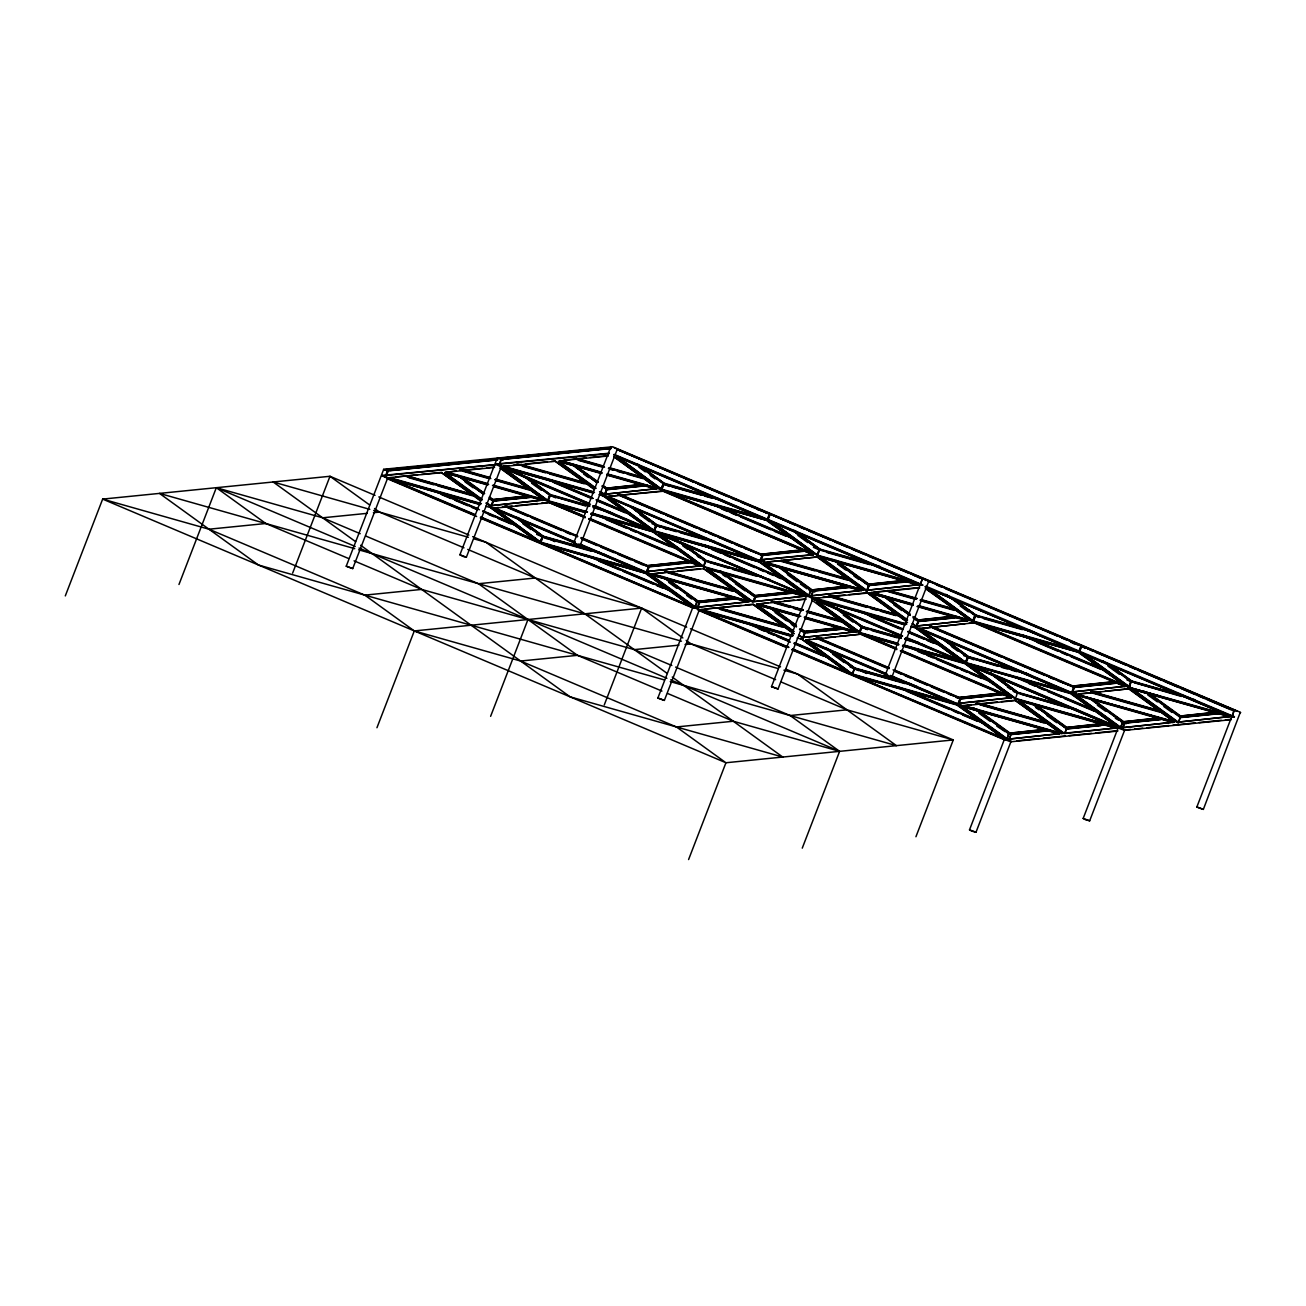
<?xml version="1.0" encoding="UTF-8"?>
<svg xmlns="http://www.w3.org/2000/svg" width="1306" height="1306" viewBox="0 0 1306 1306"><rect width="100%" height="100%" fill="white"/><g stroke="black" fill="none" stroke-linecap="round" stroke-linejoin="round"><path stroke-width="1.5" d="M852.573 587.194L812.756 591.194L810.553 596.891L809.067 595.258L810.912 590.508L777.184 566.118M501.21 466.242L501.259 465.36L501.406 466.503M1059.541 733.662L1007.187 739.278L961.706 706.383L1057.582 733.107M922.771 630.912L966.783 663.219L921.138 629.737M479.873 504.165L391.049 479.433L480.281 504.671M1230.056 716.537L1177.686 722.169L1084.323 654.126M633.1 507.201L657.473 525.322L632.969 507.593M953.902 696.016L948.156 694.025M1005.081 731.654L996.772 726.12M497.472 510.515L541.468 542.823L495.839 509.324L574.428 542.561M673.782 571.391L651.547 573.971L703.771 568.73L749.236 601.642L726.642 584.81M619.681 459.451L661.407 489.636L760.81 517.715L616.856 456.398L662.485 489.881L616.856 456.398M456.414 470.878L446.228 472.266L494.435 467.417M556.699 497.374L585.463 505.944M700.767 558.315L697.355 556.34M611.388 498.696L753.448 559.229L609.51 497.913M763.732 563.147L861.568 590.426L809.214 596.042L763.732 563.147L861.421 590.802M619.207 450.325L693.927 482.371M698.432 564.404L652.527 531.656L590.834 514.205M708.995 569.024L804.741 596.14L752.37 601.756L707.052 568.469M755.945 552.781L744.6 548.422M860.589 632.741L814.83 599.634L860.589 632.741L897.222 643.107M945.919 594.41L977.59 616.416L953.723 598.703M977.051 709.713L1009.522 733.205L1043.821 729.401M516.327 517.862L542.594 536.864L540.39 542.561L639.793 570.64L580.044 544.945M745.955 601.282L650.062 574.558L695.543 607.453L747.897 601.837M774.311 523.494L818.307 555.801L772.679 522.302L916.616 583.635L772.532 522.694M611.159 499.088L655.139 531.395L609.363 498.288M758.851 561.76L660.542 533.925L758.851 561.76L804.61 594.867L660.689 533.55M965.02 623.697L919.293 628.659L974.88 622.717L1125.201 686.287L1069.892 692.213L1125.201 686.287M974.668 659.301L997.653 666.223M585.202 512.181L554.217 503.822L585.055 512.556M648.935 528.587L603.029 495.856L599.176 494.762M801.182 535.15L820.641 549.728L794.489 530.807M809.116 642.323L853.112 674.631L807.483 641.148L887.949 675.186M912.29 623.795L915.539 626.145L967.909 620.53L919.065 606.702M1033.879 703.999L1066.365 727.507L1100.648 723.704M486.975 503.398L490.223 505.749L540.586 500.329M489.326 497.325L492.574 499.659L524.865 496.068M593.544 492.754L504.72 468.021L593.397 493.129M498.337 507.446L494.256 508.214L549.418 502.679L585.121 517.78M504.834 468.985L548.814 501.292L503.185 467.809L589.267 504.214M547.018 544.961L645.18 573.171L690.939 606.294L548.879 545.761M608.074 496.427L663.089 491.268L813.409 554.854L663.236 490.893L608.074 496.427L758.394 560.013L813.556 554.479M643.727 468.054L664.819 483.808L637.034 463.712M701.191 609.412L753.252 604.547L793.868 633.916M766.198 520.245L667.872 492.411L766.198 520.245L812.103 552.977M758.394 560.013L813.409 554.854M775.029 516.229L795.468 525.322M752.37 601.756L804.741 596.14M918.412 584.713L866.041 590.345L820.576 557.433L916.453 584.174M809.214 596.042L859.626 590.622M906.544 580.435L867.184 584.402L902.675 580.468M866.466 673.455L860.997 670.713M901.401 650.682L1009.93 696.588L997 686.76M1174.698 721.663L1076.846 694.384L1129.217 688.768L1174.551 722.038L1072.291 693.143L1076.324 692.735M509.242 465.573L503.071 466.552L555.295 461.312L594.263 489.505M490.223 505.749L542.594 500.116M602.327 472.903L560.045 460.463M554.821 541.647L549.353 538.888M658.861 534.105L803.108 594.671L658.861 534.105L704.636 567.212L659.008 533.73M762.884 576.958L706.97 561.139L685.879 545.386M657.865 698.024L692.719 607.616L695.984 608.384L699.232 610.098L664.362 700.408L657.865 698.024L664.362 700.408M720.618 571L754.721 595.683L789.004 591.879M846.908 671.823L801.149 638.716L845.276 670.647M800.97 629.133L804.218 631.484L838.501 627.68M898.773 644.56L865.845 635.647L898.626 644.935M1009.93 696.588L964.318 663.105L902.626 645.637M1026.957 673.521L969.117 657.147L946.393 640.218M1011.154 741.106L976.006 832.216L971.811 831.122L969.509 829.849L1004.363 739.425L1010.811 741.792L1117.74 731.066M1007.187 739.278L1057.534 733.858M1077.842 652.069L979.516 624.235L1077.842 652.069L1123.748 684.801M1067.59 684.605L1058.089 681.03M1116.401 726.332L1070.496 693.584L972.333 665.374L1070.642 693.208L1113.136 723.965M1164.217 719.018L1124.401 723.018L1122.197 728.715L1120.352 728.03L1122.54 722.332L1088.829 697.943M1092.338 699.477L1123.193 721.794L1155.484 718.186M65.3 595.911L102.652 499.104L329.994 476.282L375.051 495.349M178.971 584.5L216.323 487.693L322.647 517.796L360.195 533.681M292.642 573.089L329.994 476.282L369.582 504.932M495.088 464.724L382.038 475.825L387.588 478.274L352.718 568.583L346.237 566.2L383.719 469.262L612.645 446.75L1240.325 712.26L1203.348 809.394L1196.851 807.01L1231.754 716.553L1234.333 717.157L925.628 587.243M385.172 476.951L387.441 470.78L497.227 459.761M389.547 477.588L441.624 472.723L480.592 500.916M441.624 472.723L480.739 500.557M482.11 499.872L444.758 472.837L487.889 484.624M376.944 727.736L414.296 630.929L641.638 608.106L682.875 637.948M609.265 453.606L495.709 464.414L501.259 466.862L466.389 557.172L463.418 556.552L459.908 554.789L497.26 457.982M610.898 448.35L501.112 459.369L498.925 465.067L495.856 464.038L609.347 453.198M499.284 465.23L500.753 461.426M535.28 539.998L489.505 506.891L533.632 538.823M533.354 496.917L492.982 500.965L490.73 506.761L485.865 503.104M491.056 506.826L493.244 501.129L531.738 497.276M493.341 501.226L491.154 506.924L494.435 509.307M500.214 467.809L543.933 499.92L500.084 468.185M548.145 499.055L549.614 495.252M522.661 475.613L549.94 495.349L547.785 501.129L585.235 516.98M548.096 501.21L550.299 495.513M528.424 478.29L551.148 495.219L526.645 477.49M549.418 502.679L585.268 517.405M539.966 542.398L542.17 536.701L519.184 520.066M542.953 537.027L540.749 542.725L638.716 570.461M599.715 552.569L543.818 536.733L524.343 522.171M490.615 716.325L527.967 619.517M616.334 448.676L617.199 449.444L580.06 545.761L577.089 545.141L573.563 543.378L610.93 446.57M602.997 485.897L606.245 488.248L638.52 484.657M604.254 495.235L606.441 489.554M647.025 485.505L606.653 489.554L604.449 495.252L600.336 494.141M605.462 493.521L606.915 489.717L642.895 486.11M600.646 491.987L603.894 494.337L656.265 488.705L607.421 474.878M661.456 489.717L663.611 483.938L638.83 466.013M661.767 489.799L663.97 484.102M593.006 505.797L647.123 529.142L592.859 506.173M653.539 530.987L655.841 525.29L634.504 509.846M653.898 531.167L656.085 525.469M764.679 560.911L760.174 561.172L654.061 531.15L656.265 525.453L629.835 506.336M656.624 525.616L654.306 531.33L807.369 595.83M699.885 565.89L644.576 571.799L699.885 565.89L589.022 518.988M645.18 573.171L548.944 545.516M646.927 570.608L648.38 566.82M647.613 570.869L649.164 567.033M604.286 704.913L641.638 608.106L535.313 578.003L467.728 549.418M703.232 566.886L705.338 561.09L682.352 544.471M703.705 567.065L705.762 561.254L676.214 539.884M703.771 568.73L723.393 582.46M709.387 562.396L728.781 568.306M736.91 598.817L699.085 602.605L696.898 608.302L695.037 607.616L697.241 601.919L661.913 576.37M699.461 602.768L697.91 608.759M767.21 519.576L769.397 513.878L616.807 449.444M770.85 522.122L767.553 519.755L769.756 514.058L765.479 512.785M802.113 549.777L760.582 554.315L803.925 549.957M759.863 561.09L762.051 555.409L618.228 494.566M806.945 551.001L762.378 555.474L760.223 561.27L604.727 495.415M762.835 555.621L760.549 561.351L863.054 589.855L817.589 556.944L767.373 561.988M753.366 600.809L754.917 596.973L722.104 573.236M753.66 600.776L755.129 596.989L794.946 592.989M753.252 604.547L793.999 633.541M768.059 602.686L757.872 604.074L806.08 599.242M688.589 859.56L725.94 762.753L953.282 739.931L915.93 836.738M816.903 555.474L819.009 549.679L796.023 533.06M920.861 584.941L817.23 555.54L819.417 549.842L793.166 530.84M817.376 555.654L819.58 549.957L880.097 567.098M771.536 686.613L806.455 596.14L809.018 596.744L812.903 598.687L778.033 688.98L771.536 686.613L778.033 688.98M809.328 593.561L810.553 590.394L808.936 590.051M780.694 567.653L811.548 589.969L843.839 586.361M905.189 624.562L816.364 599.846L905.042 624.954M802.374 638.585L804.627 632.79L844.998 628.741M804.888 632.953L802.7 638.65L804.986 633.051M886.97 674.304L805.9 640.038L809.981 639.254M866.041 590.345L916.404 584.925M866.302 591.292L868.588 585.561L837.424 563M906.984 581.921L868.8 585.578L866.613 591.259L822.307 559.213M866.874 591.455L869.176 585.725M798.619 635.206L801.868 637.557L854.238 631.941M858.956 632.806L861.242 627.076M859.413 632.953L861.568 627.174L835.236 608.106M861.944 627.337L859.74 633.035L896.961 643.564M805.9 640.038L861.209 634.112L894.79 648.347M955.878 703.771L852.034 674.386L854.238 668.688L826.323 648.494M854.597 668.852L852.394 674.549L956.237 703.95M802.259 848.149L839.611 751.342L790.114 715.541L675.594 667.088M1078.838 651.4L1081.042 645.703L928.729 581.284L891.704 677.569L887.509 676.475L885.207 675.202L920.126 584.729L922.689 585.333L613.983 454.749L614.44 455.5M928.354 588.598L1072.438 649.539L928.354 588.598L974.113 621.705L928.501 588.222M914.82 627.304L960.432 660.787L914.82 627.304L910.968 626.211M913.008 616.546L917.889 620.072L950.164 616.465M915.881 627.06L918.085 621.378L913.155 617.803M958.669 617.33L918.298 621.378L916.045 627.174L919.326 629.557M917.106 625.345L918.559 621.542L954.523 617.934M974.815 615.697L973.362 619.501L974.913 615.665M973.084 621.542L975.239 615.763L945.968 594.573M973.411 621.623L975.598 615.926M966.016 660.901L967.485 657.114L942.85 639.303M970.456 666.55L965.526 662.991L967.73 657.293M1069.549 692.36L965.705 662.958L967.909 657.277L941.642 638.275M1121.217 721.957C1123.258 722.038 1121.005 729.156 1118.377 727.573L965.95 663.154L968.268 657.44M970.505 665.929L1114.589 726.871L970.505 665.929L1016.264 699.037L970.652 665.538M956.221 703.624L1011.53 697.698L956.221 703.624L890.447 675.806M1000.086 693.013L958.555 697.551L1001.898 693.192M958.555 702.432L960.024 698.628M894.643 670.974L960.351 698.71L958.882 702.514L960.383 698.808L1004.918 694.237M959.241 702.693L960.808 698.857L1003.204 694.596M971.37 704.62L963.191 705.795L1015.399 700.555L1062.007 733.776L958.62 704.554M989.491 672.884L1017.39 693.078L1015.35 698.89L1116.875 727.622M1015.399 700.555L1060.88 733.466M1021.031 694.221L1069.728 708.423M1048.555 730.642L1010.73 734.429L1008.526 740.127L963.322 708.064M1073.238 643.499L1081.401 645.882L1079.197 651.563L973.052 621.444L969.836 619.126M1079.621 651.727L1081.825 646.046L1236.684 711.068M1071.508 692.915L1073.695 687.217L929.872 626.39M1071.867 693.094L1074.022 687.299L1118.589 682.826M1120.352 728.03L1072.193 693.176L1074.479 687.446L1116.875 683.185M1066.463 728.83L1064.994 732.633L1066.773 728.797L1106.59 724.814M1129.282 685.405L1130.637 681.503L1126.915 679.92M1103.162 661.473L1131.061 681.667L1128.874 687.364L1131.159 688.001L1085.923 655.302M1131.225 681.781L1129.021 687.478L1232.505 716.765M1116.385 727.948L1064.161 733.205L1018.696 700.294L1064.015 733.58L1116.385 727.948L1020.639 700.849M1124.825 729.695L1089.677 820.805L1085.482 819.711L1083.18 818.421L1118.083 727.964L1124.482 730.38L1231.232 719.671M1120.858 727.866L1173.212 722.251L1075.524 694.596L1120.858 727.866L1171.204 722.447M1160.691 719.573L1124.76 723.181L1122.572 728.862L1124.629 730.005L1130.669 729.401M1218.269 713.598L1180.444 717.386L1178.812 716.21L1214.319 712.276M1178.665 721.222L1180.232 717.386L1144.35 691.282M1180.444 717.386L1178.241 723.083L1150.357 702.906M1086.184 654.926L1228.26 715.459L1084.176 654.502M603.894 494.337L656.265 488.705M613.885 456.398L657.587 488.509L613.755 456.774M765.365 562.184L817.589 556.944M871.69 592.287L912.567 604.286M915.539 626.145L967.909 620.53M1086.674 648.054L1092.143 650.812M595.781 488.46L558.429 461.426L601.56 473.213M603.029 495.856L599.323 494.386M652.527 531.656L590.981 513.813M688.442 561.205L646.927 565.727L690.27 561.368M666.615 529.436L663.024 527.477M695.543 607.453L745.889 602.033M665.407 577.889L697.877 601.38L732.176 597.577M804.218 617.248L855.561 631.745L816.74 603.16M1002.73 737.727L956.825 704.995L858.515 677.161L1002.73 737.727L956.972 704.62L860.589 677.341M1111.781 681.797L1072.226 686.14L1115.569 681.781M1229.909 716.912L1132.22 689.258L1129.935 687.625L1228.407 715.068M1177.686 722.169L1228.048 716.749M793.754 631.68L756.403 604.662L799.517 616.448M907.425 620.268L870.074 593.25L913.204 605.037M911.359 684.393L855.446 668.558L834.354 652.82M1076.454 709.338L1018.615 692.964L997.506 677.21M1132.22 689.258L1228.097 715.982M791.518 635.989L702.693 611.257L791.371 636.365M969.378 619.958L925.383 588.598M902.854 645.131L958.914 660.575L904.927 645.295M1074.936 643.091L1071.034 641.883M901.352 637.965L862.793 627.043L836.787 607.78M891.688 676.769L951.421 702.465L807.353 641.524M1134.702 682.809L1181.457 696.457M818.878 597.593L814.699 598.377L919.75 587.831M923.015 630.52L1065.092 691.054L921.008 630.112M973.558 708.195L1008.885 733.743L1006.6 739.376L1007.726 739.816M1188.182 697.371L1132.286 681.536L1111.177 665.799M801.868 637.557L852.23 632.137M555.295 461.312L586.296 483.253M1118.752 720.259L1115.34 718.251M480.526 517.258L693.078 607.159L694.466 607.437L695.559 605.233L696.816 601.756L695.559 601.478M346.237 566.2L352.718 568.583M459.908 554.789L466.389 557.172M573.563 543.378L580.06 545.761M885.207 675.202L891.704 677.569M969.509 829.849L976.006 832.216M1083.18 818.421L1089.677 820.805M1240.7 712.586L1239.753 712.603M1196.851 807.01L1203.348 809.394M920.208 584.402L922.493 578.64L925.04 579.26M1118.279 727.573L1015.203 698.775L970.88 666.713M922.46 578.819L617.199 449.444M699.298 609.788L792.611 635.826M812.969 598.377L906.544 624.366M699.232 610.098L698.171 610.033M812.903 598.687L811.842 598.621M386.837 470.584L496.443 459.581M500.508 459.173L610.114 448.17M389.808 470.748L443.55 465.344M443.86 465.311L497.602 459.924M557.221 453.933L501.488 459.532L502.973 460.251M557.531 453.9L611.273 448.513M395.571 476.984L417.659 474.764M421.675 474.356L441.771 472.348M460.43 470.47L482.534 468.25M486.55 467.842L494.582 467.042M513.258 465.165L521.29 464.365M525.306 463.957L547.41 461.736M551.426 461.345L555.442 460.936M564.061 460.071L586.165 457.851M590.181 457.443L608.253 455.631M559.899 460.838L608.106 456.006M492.574 499.659L530.726 495.839M606.245 488.248L642.389 484.624M208.976 529.208L364.798 595.128L414.296 630.929L520.621 661.032L676.443 726.952L725.94 762.753L102.652 499.104L208.976 529.208L265.82 523.51L348.424 558.446M322.647 517.796L367.312 513.323M373.402 512.703L379.491 512.099L463.973 547.834M529.697 497.015L493.162 500.688L489.864 498.288M647.433 485.195L606.833 489.277L603.535 486.877M502.271 507.055L512.132 506.059M516.066 505.667L537.745 503.479M541.68 503.088L549.565 502.304M364.798 595.128L421.642 589.414L634.292 649.621L671.839 665.505M365.827 536.064L478.469 583.717L535.313 578.003M691.609 562.315L648.984 566.592L581.154 537.909M807.304 550.691L762.655 555.181L618.097 494.027M693.274 562.413L648.707 566.886L581.137 538.366M677.798 570.983L699.902 568.763M697.877 601.38L736.045 597.56M754.721 595.683L790.865 592.059M811.548 589.969L847.708 586.345M698.465 602.409L735.017 598.736M793.868 592.826L755.309 596.695L720.667 571.636M814.177 590.785L850.712 587.112M903.491 581.823L868.98 585.284L835.987 561.417M705.207 609.004L715.247 607.992M719.263 607.6L741.351 605.38M745.367 604.972L753.399 604.172M772.075 602.295L780.106 601.478M784.122 601.087L794.179 600.074M798.195 599.666L804.218 599.062M822.894 597.185L844.982 594.965M848.998 594.573L867.07 592.744L907.523 622.505M873.698 592.091L917.889 587.651M804.218 631.484L842.37 627.664M917.889 620.072L956.041 616.252M520.621 661.032L577.464 655.334L661.946 691.07M634.292 649.621L678.957 645.148M685.046 644.527L691.135 643.923L775.617 679.659M841.342 628.839L804.806 632.512L801.492 630.112M920.501 620.889L959.061 617.02M806.912 632.757L843.382 629.084M968.97 623.305L974.88 622.717M813.916 638.863L821.8 638.079M825.735 637.687L835.595 636.691M839.529 636.3L861.209 634.112M676.443 726.952L733.286 721.239L839.611 751.342L670.647 679.871M790.114 715.541L846.957 709.827L953.282 739.931L786.196 669.26M1003.253 694.139L960.628 698.416L893.043 669.831M1118.948 682.516L1074.283 687.005L929.741 625.852M975.386 704.212L997.474 701.991M1001.49 701.583L1015.546 700.179M1079.017 693.812L1101.105 691.592M1105.121 691.184L1127.209 688.964M1009.522 733.205L1047.134 729.434M1066.365 727.507L1102.509 723.867M1123.193 721.794L1161.361 717.974M1178.812 716.21L1216.425 712.439M1010.109 734.217L1044.62 730.756M1107.537 724.438L1066.953 728.519L1033.96 704.652M1123.78 722.806L1162.356 718.937M1219.184 713.239L1180.624 717.108L1147.631 693.241M1049.028 730.772L1011.089 734.592L1008.901 740.273L1010.958 741.416M1066.986 728.977L1100.925 725.565M1180.657 717.565L1218.58 713.762M1016.999 740.812L1039.152 738.592M1043.184 738.184L1065.337 735.964M1069.369 735.556L1091.522 733.335M1095.554 732.927L1117.707 730.707M1134.702 728.993L1142.766 728.193M1146.782 727.785L1168.935 725.548M1172.968 725.157L1195.121 722.92M1199.153 722.528L1221.306 720.292M1225.338 719.9L1231.378 719.296M662.877 484.102L724.699 501.292M812.593 598.36L902.43 636.251M698.237 609.641L788.465 647.498M1007.546 733.368C1009.636 733.858 1007.138 741.188 1004.085 738.723M1129.935 687.625L1159.026 695.837M738.119 591.34L667.235 571.277M859.691 625.737L862.94 626.668M1046.351 722.202L979.255 703.199M576.077 458.259L603.421 466.013M609.282 467.662L644.446 477.621M664.966 483.432L709.305 495.986M713.158 497.08L718.953 498.712M757.496 509.634L763.275 511.266M575.93 458.635L603.731 466.601M609.135 468.038L644.331 478.094M721.663 499.986L663.66 483.563L638.912 465.654M764.19 512.017L769.985 513.666M575.048 458.928L604.531 467.205M608.351 468.364L643.695 478.306M578.362 460.332L601.805 466.977M609.624 469.18L613.526 470.291M617.428 471.401L623.288 473.05M627.207 474.16L642.83 478.584M672.149 486.893L701.077 495.072M704.93 496.166L712.635 498.353M562.004 461.018L601.087 472.086M608.89 474.307L657.734 488.134M662.632 489.505L760.941 517.339M606.8 474.127L661.081 489.538M761.316 517.911L767.553 519.755M558.429 461.426L601.413 473.588M607.274 475.253L656.118 489.081M521.192 464.528L587.618 483.334M820.788 549.336L867.053 562.445M517.894 464.087L587.504 483.791M880.407 566.641L819.482 549.467L793.085 530.383M918.085 577.383L923.881 579.031M516.637 464.12L589.039 484.689M522.482 466.307L545.614 472.854M549.467 473.947L584.174 483.775M826.829 552.471L869.812 564.649M503.218 466.177L593.087 491.611M818.438 555.425L916.763 583.243M594.491 492.476L500.1 465.589M820.576 557.433L918.265 585.104M462.406 469.67L489.75 477.425M495.611 479.073L528.816 488.477M551.295 494.843L589.855 505.765M593.708 506.859L603.356 509.585M657.62 524.947L707.738 539.133M783.339 560.535L847.806 578.787M889.664 590.639L917.024 598.393M920.926 599.487L952.188 608.351M976.61 615.257L1030.581 630.537M460.3 469.507L490.06 478.012M495.464 479.465L530.66 489.505M589.708 506.14L549.989 494.974L523.592 475.874M593.561 507.234L609.918 511.936M715.313 541.696L656.314 525.077L629.933 505.977M781.233 560.372L849.651 579.815M887.574 590.459L916.877 598.768M920.779 599.862L955.976 609.918M1034.303 632.006L975.304 615.387L948.907 596.287M1070.92 642.372L1081.629 645.49M459.418 469.785L490.86 478.616M494.68 479.775L533.942 490.827M549.94 495.349L589.12 506.434M593.038 507.544L612.628 513.095M656.265 525.453L715.394 542.251M780.368 560.649L852.932 581.121M886.692 590.753L916.175 599.03M919.979 600.172L957.298 610.669M975.239 615.763L1036.344 633.116M462.732 471.188L488.134 478.388M495.937 480.592L529.159 489.995M662.877 527.853L676.377 531.673M680.23 532.766L705.289 539.868M779.747 560.943L814.928 570.902M818.829 572.012L848.149 580.305M888.047 591.602L913.449 598.785M923.211 601.56L954.474 610.408M983.793 618.717L1022.353 629.623M548.961 500.916L587.504 511.838M591.373 512.932L647.27 528.75M655.285 531.02L753.595 558.854M767.324 562.739L863.054 589.855M974.26 621.33L1072.585 649.164M446.374 471.874L487.416 483.498M493.276 485.163L544.08 499.545M873.649 592.842L912.714 603.911M918.575 605.576L967.436 619.403M445.477 472.152L488.656 484.314M492.476 485.457L547.41 500.949M587.357 512.213L547.736 501.047L504.41 469.703M592.793 513.797L651.939 530.611M917.889 605.837L972.725 621.362M493.75 486.289L540.635 499.561M444.758 472.837L487.742 485.016M493.603 486.665L542.447 500.492M870.074 593.25L913.057 605.413M916.959 606.523L967.762 620.905M407.521 475.939L473.947 494.745M707.117 560.747L755.146 574.395M832.836 596.352L899.263 615.159M1132.433 681.161L1184.477 695.902M407.374 476.315L473.8 495.121M830.73 596.173L901.075 616.089L829.539 595.911M406.166 476.053L473.833 495.203M763.814 577.301L705.811 560.894L681.063 542.986M1187.187 697.175L1131.127 681.291L1103.08 660.999M404.925 476.086L475.384 496.1M705.762 561.254L770.328 579.603M828.445 595.993L900.667 616.514M1131.061 681.667L1194.827 699.722M408.811 477.718L433.87 484.82M437.722 485.914L472.429 495.741M732.699 569.416L756.141 576.06M832.2 597.577L866.89 607.404M870.743 608.498L876.538 610.131M880.391 611.224L895.818 615.599M391.506 478.143L481.375 503.594M704.783 566.837L803.108 594.671M814.862 598.001L906.691 624.007M480.82 503.887L387.115 477.359L385.613 476.641L388.355 471.188M703.559 566.951L803.288 595.258M706.905 568.861L804.594 596.515M910.821 626.586L914.673 627.68M543.965 536.358L590.23 549.467M774.05 601.495L803.353 609.804M807.255 610.898L840.476 620.301M860.001 625.835L900.895 637.41M904.78 638.52L908.682 639.614M912.584 640.724L918.412 642.372M969.264 656.771L1021.325 671.513M1091.065 691.249L1159.45 710.611M665.619 571.228L737.906 591.683L666.37 571.522M771.944 601.315L803.206 610.18M807.108 611.273L842.272 621.232M905.205 639.042L916.779 642.323M1090.918 691.625L1161.263 711.541M598.719 552.356L542.659 536.488L516.262 517.388M641.246 564.404L647.041 566.053M772.711 601.625L801.704 609.837M807.5 611.469L842.305 621.33M835.236 607.698L861.633 626.798L900.307 637.752M906.103 639.385L917.694 642.666M1027.887 673.863L967.958 656.902L941.561 637.801M1091.685 691.935L1165.148 712.733M542.594 536.864L605.641 554.772M664.738 571.506L739.163 592.581M771.062 601.609L800.545 609.886M806.324 611.6L845.586 622.635M861.568 627.174L901.124 638.438M905.042 639.548L924.632 645.082M967.909 657.277L1030.597 675.022M1092.012 692.474L1164.56 712.945M549.206 539.264L591.618 551.279M668.035 572.91L720.798 587.847M724.699 588.957L732.519 591.161M774.376 603.013L789.999 607.437M793.901 608.547L801.721 610.751M807.581 612.416L840.803 621.819M872.049 630.667L897.108 637.769M1001.506 667.317L1007.285 668.95M1011.154 670.043L1016.933 671.692M1093.351 693.323L1159.777 712.129M541.615 542.431L639.924 570.265M651.678 573.612L749.383 601.266M758.019 603.699L799.06 615.322M804.92 616.971L855.708 631.369M966.93 662.844L1065.239 690.678M642.274 571.391L646.192 572.501M695.037 607.616L646.878 572.763L749.236 601.642M757.219 603.943L800.856 616.252M859.381 632.871L898.561 643.956M961.249 661.701L965.167 662.811L905.727 637.671M642.634 571.571L646.552 572.681L656.428 579.815M646.878 572.763L746.754 601.038M757.121 603.976L798.244 615.616M806.08 617.836L856.997 632.251M904.797 645.784L951.813 659.106M955.731 660.216L961.608 661.881M966.065 663.138L1069.908 692.539M1072.193 693.176L1174.029 722.006M805.394 618.113L852.279 631.386M650.062 574.558L747.767 602.213M756.403 604.662L799.386 616.824M805.247 618.489L854.091 632.316M902.479 646.029L964.171 663.481M1075.36 694.972L1173.066 722.626M719.165 607.763L785.592 626.57M1018.762 692.588L1066.953 706.22M719.018 608.139L785.445 626.945M369.827 509.356L273.166 481.996L355.64 541.68M373.696 510.45L468.413 537.272M474.209 538.921L485.816 542.202L667.284 673.488M717.81 607.878L785.461 627.027M1075.458 709.125L1017.456 692.702L991.058 673.618M716.553 607.91L787.094 627.941M1017.39 693.078L1078.07 710.333M720.455 609.543L782.147 627.011M703.134 609.967L793.02 635.402M1016.411 698.645L1114.736 726.479M699.02 609.265L792.873 635.777M797.15 637.997L801.002 639.091M1018.549 700.669L1116.238 728.34M855.593 668.182L911.506 684.018M977.263 703.052L1047.592 722.953L978.014 703.346M826.241 648.021L854.287 668.313L914.216 685.275M854.238 668.688L917.285 686.597M956.106 697.518L960.383 698.808M976.153 703.265L1051.379 724.569M868.702 672.9L878.35 675.626M882.203 676.72L887.982 678.353M891.835 679.447L897.63 681.079M983.353 705.354L989.099 706.97M992.919 708.064L998.666 709.68M860.85 671.088L905.189 683.642M979.68 704.734L1044.163 722.985M853.259 674.255L951.568 702.089M963.338 705.42L1061.027 733.074M958.522 704.587L1060.358 733.417M961.706 706.383L1059.395 734.037M354.742 548.683L159.495 493.407L258.474 565.025L664.46 679.953M358.611 549.777L681.471 641.181M687.266 642.83L778.131 668.541M783.927 670.19L797.46 674.027L896.438 745.644L670.256 681.601M485.734 506.238L489.358 507.267M812.201 597.658L813.638 598.115M1122.54 722.332L1124.401 723.018M810.912 590.508L812.756 591.194M1008.885 733.743L1010.73 734.429M697.241 601.919L699.085 602.605M501.112 459.369L498.043 458.341L611.551 447.501M387.441 470.78L384.372 469.752L497.88 458.912M385.254 476.478L382.185 475.449L495.676 464.61M924.909 580.125L925.823 580.484M614.179 447.762L1237.451 711.395M697.665 483.955L727.622 496.606M731.36 498.19L736.976 500.573M740.714 502.157L763.177 511.658M799.207 526.889L804.822 529.273M808.561 530.856L831.008 540.358M834.763 541.941L847.855 547.475M851.594 549.059L864.703 554.593M868.441 556.176L874.057 558.56M877.795 560.143L907.735 572.812M913.351 575.179L917.09 576.762M936.32 584.892L941.936 587.259M945.675 588.843L1057.942 636.349M1061.68 637.932L1067.296 640.299M1095.881 652.396L1125.821 665.048M1129.559 666.631L1135.175 669.015M1138.914 670.598L1161.377 680.1M1165.115 681.683L1178.208 687.217M1181.946 688.801L1195.055 694.335M1198.794 695.918L1204.41 698.302M1208.148 699.885L1228.734 708.587M616.71 456.774L760.81 517.715M715.28 504.965L790.13 536.619M1023.169 635.206L1103.635 669.227M710.595 503.414L795.076 539.149M1022.239 635.238L1104.843 670.174M663.644 484.02L669.57 486.469M710.464 503.838L794.75 539.476M813.393 547.312L817.23 548.993M975.288 615.844L979.027 617.428M1018.37 634.063L1106.394 671.3M721.81 509.03L727.442 511.413M731.197 513.013L736.829 515.397M740.6 516.98L770.654 529.697M774.409 531.297L785.69 536.064M1037.209 642.438L1057.876 651.188M1061.631 652.771L1067.263 655.155M1071.018 656.755L1101.089 669.472M668.019 492.035L810.242 552.193M979.663 623.86L1121.87 684.018M663.317 490.517L813.148 553.891M974.962 622.342L1128.547 687.299L1125.168 684.817M974.733 623.093L1125.054 686.678M619.811 494.321L760.729 553.94M931.456 626.145L1072.373 685.748M618.162 494.468L762.378 555.474M929.807 626.292L1074.022 687.299M619.566 495.545L662.485 513.699M666.223 515.266L696.082 527.902M699.82 529.485L705.42 531.852M709.142 533.436L714.741 535.803M718.48 537.37L731.54 542.904M735.278 544.471L740.877 546.839M932.713 627.99L1001.947 657.277M1005.685 658.861L1044.98 675.48M1048.718 677.063L1054.334 679.447M919.718 628.251L1070.038 691.837M916.371 627.239L1071.818 692.996M550.25 479.775L591.406 497.178M597.022 499.561L628.839 513.013M704.195 544.896L784.661 578.917M861.878 611.6L903.05 629.002M908.666 631.386L938.606 644.038M1019.578 678.304L1092.551 709.174M546.349 478.551L593.136 498.353M596.254 499.659L628.692 513.389M654.437 524.277L660.069 526.661M703.248 544.928L786.375 580.093M857.993 610.375L902.903 629.378M907.882 631.484L941.675 645.784M1015.693 677.096L1098.02 711.917M546.137 478.943L592.679 498.565M596.287 500.149L633.443 515.87M652.02 523.722L655.841 525.29M656.51 525.632L660.33 527.183M699.232 543.704L784.792 579.831M857.781 610.767L902.462 629.606M907.931 631.973L941.479 646.111M963.648 655.547L967.485 657.114M968.154 657.457L973.835 659.791M1010.877 675.529L1098.297 712.439M554.038 482.698L591.455 498.517M597.071 500.9L625.15 512.768M711.737 549.402L721.092 553.352M724.83 554.936L730.446 557.303M734.184 558.886L754.77 567.604M758.508 569.187L764.124 571.555M767.863 573.138L773.479 575.522M777.217 577.105L780.972 578.689M869.421 616.089L899.361 628.757M910.592 633.508L923.685 639.042M927.423 640.626L933.039 643.009M1028.981 683.593L1034.597 685.96M1038.335 687.544L1043.951 689.911M1047.69 691.494L1060.782 697.045M1064.537 698.628L1094.477 711.297M504.867 467.646L589.071 503.251M594.671 505.634L647.074 527.787M816.511 599.47L902.577 635.875M906.315 637.459L960.579 660.412M972.333 665.374L1112.663 724.748M501.21 466.569L590.492 504.263M594.083 505.846L651.678 530.203M816.707 600.417L900.911 636.038M906.527 638.422L957.037 659.791M503.039 468.185L589.12 504.606M814.683 600.009L900.765 636.414M906.38 638.797L958.767 660.95M601.609 516.376L674.582 547.23M913.253 648.2L989.964 680.638M596.924 514.825L680.051 549.989M861.633 626.798L867.266 629.182M909.368 646.992L991.172 681.585M549.973 495.431L555.899 497.88M592.924 513.617L679.185 550.038M703.118 560.225L705.436 561.188M861.617 627.255L867.543 629.704M904.699 645.49L990.846 681.928M1013.244 691.331L1017.064 693.013L993.997 676.296M606.245 519.657L626.929 528.391M630.684 529.991L636.316 532.375M640.071 533.958L670.141 546.675M917.889 651.482L923.538 653.865M927.293 655.449L932.925 657.832M936.68 659.416L957.347 668.166M961.118 669.749L966.75 672.133M970.505 673.733L981.785 678.5M554.348 503.447L584.288 516.115M589.904 518.482L696.571 563.604M865.992 635.271L895.932 647.939M901.548 650.323L1010.077 696.212M588.99 518.564L701.355 566.102M861.291 633.753L896.879 648.804M900.389 650.715L1011.53 697.698M588.875 519.364L699.738 566.265M861.062 634.504L896.765 649.604M900.52 651.188L1011.383 698.09M506.14 505.732L577.546 535.933M581.301 537.533L647.058 565.351M819.662 638.356L889.19 667.758M894.822 670.141L958.702 697.175M505.993 506.108L577.644 536.423M817.638 637.932L889.288 668.248M504.491 505.879L577.53 536.782M816.136 637.703L889.174 668.607M507.397 507.593L527.983 516.294M531.722 517.878L561.662 530.546M565.416 532.113L571.016 534.497M582.247 539.247L597.217 545.582M600.956 547.165L614.065 552.699M617.803 554.283L630.896 559.817M634.651 561.4L640.25 563.784M819.042 639.401L886.399 667.905M895.769 671.855L901.369 674.239M905.123 675.822L910.723 678.189M914.478 679.773L927.57 685.307M931.309 686.891L944.418 692.441M494.403 507.838L575.195 542.023M580.827 544.406L644.723 571.424M806.047 639.662L886.839 673.831M890.594 675.431L956.367 703.248M492.933 507.626L575.342 542.48M578.803 543.982L646.503 572.583M495.709 509.699L639.793 570.64M438.441 491.97L477.735 508.605M483.351 510.973L513.291 523.641M592.402 557.091L670.99 590.345M750.085 623.795L789.379 640.413M794.995 642.797L826.796 656.249M909.645 691.298L982.618 722.153M433.772 490.436L479.465 509.764M482.583 511.087L518.76 526.383M540.782 535.705L548.291 538.872M590.377 556.683L672.721 591.504M745.4 622.26L789.232 640.805M794.211 642.895L828.004 657.196M854.287 668.313L859.919 670.696M899.344 687.364L984.349 723.328M428.858 488.77L477.8 509.536M482.73 511.56L518.025 526.481M536.603 534.35L547.132 538.856M586.476 555.507L674.843 592.81M740.731 620.742L789.444 641.36M794.375 643.385L828.788 657.995M850.092 666.958L858.777 670.68M895.459 686.14L986.193 724.569M441.575 494.615L450.929 498.565M454.668 500.149L467.76 505.7M471.515 507.283L477.114 509.65M488.346 514.401L493.962 516.768M497.7 518.351L510.793 523.902M598.736 561.09L619.322 569.791M623.06 571.375L652.984 584.043M656.738 585.627L662.338 587.994M758.672 628.741L764.271 631.108M768.01 632.692L773.609 635.059M777.348 636.626L790.408 642.16M794.146 643.727L824.004 656.363M906.397 691.217L949.527 709.468M953.282 711.068L958.914 713.435M962.653 715.035L977.655 721.369M391.18 479.057L475.4 514.678M481 517.045L533.403 539.215M702.84 610.881L788.906 647.286M792.644 648.87L845.047 671.039M389.417 478.763L475.613 515.233M792.497 649.245L1004.64 739.245M388.861 478.943L474.927 515.348M480.543 517.715L691.951 607.159M698.628 609.967L784.694 646.372M792.171 649.539L1005.473 739.767M386.837 478.535L476.641 516.523M480.396 518.107L693.682 608.318M698.481 610.343L786.065 647.401M791.665 649.768L1005.326 740.143M378.805 496.933L468.919 535.052M472.674 536.635L686.695 627.174M690.45 628.757L780.564 666.876M781.249 682.042L846.957 709.827M355.248 546.463L216.323 487.693L265.82 523.51M359.003 548.047L666.893 678.287M354.057 560.829L421.642 589.414M667.578 693.453L733.286 721.239M814.797 592.124L813.132 591.357L811.467 597.283M1124.76 723.181L1126.115 723.818M384.797 470.176L383.589 469.393M809.051 596.32L765.463 564.91M927.962 580.501L1234.333 711.248L1233.484 710.66M1130.082 687.25L1131.159 688.001M1150.945 694.563L1180.183 715.704M1147.55 692.588L1180.036 716.096M1106.133 662.615L1132.286 681.536M1081.401 645.882L1085.106 648.413M1107.961 666.093L1119.405 674.369M1147.664 694.825L1157.41 701.877M1163.907 706.579L1172.021 712.439M1132.367 688.899L1177.832 721.794M1087.833 657.669L1147.076 700.538M1092.338 661.065L1095.62 663.448M1128.808 687.462L1133.739 691.021M1168.184 715.949L1171.466 718.333M1077.989 651.694L1122.115 683.626M1129.07 689.144L1174.551 722.038M1092.485 699.102L1123.34 721.418M953.576 599.079L976.464 615.632M925.807 579.57L929.105 581.97M1089.139 697.747L1122.132 721.614M960.204 606.033L968.334 611.894M1097.35 705.256L1105.529 711.166M1075.524 694.596L1121.005 727.491M924.909 586.623L966.636 616.807M925.53 588.222L967.762 618.783M794.636 530.416L797.901 532.783M836.052 560.388L868.539 583.896M887.166 597.381L909.907 613.82M914.788 617.346L918.036 619.697M1037.274 705.975L1066.512 727.115M835.922 560.764L868.392 584.255M887.035 597.756L909.76 614.195M944.613 639.418L969.117 657.147M990.83 672.851L1018.615 692.964M883.819 596.026L910.217 615.126M915.163 618.701L918.477 621.085M832.706 559.458L868.8 585.578M883.836 596.45L910.086 615.436M913.367 617.82L918.298 621.378M1030.679 702.693L1066.773 728.797M886.905 598.817L908.241 614.244M1035.38 706.236L1066.561 728.797M797.966 535.46L807.761 542.561M837.636 564.176L845.766 570.053M853.879 575.93L858.76 579.456M893.63 604.678L901.76 610.555M951.339 646.437L957.886 651.172M1007.367 686.972L1010.648 689.339M1035.609 707.411L1038.858 709.762M1046.988 715.639L1056.734 722.675M820.723 557.058L866.188 589.969M871.837 594.05L907.572 619.893M912.437 623.419L915.686 625.77M771.275 522.286L767.993 519.902L770.181 514.221L922.493 578.64L920.42 584.337L922.836 584.941L614.13 454.374L614.995 455.141M774.556 524.653L817.23 555.54M871.788 595.014L906.25 619.958M921.383 630.896L965.705 662.958M1020.28 702.448L1046.53 721.434M1049.812 723.818L1061.288 732.127M779.045 528.065L785.624 532.815M798.75 542.317L803.68 545.875M822.094 559.197L825.376 561.58M836.868 569.889L843.431 574.64M854.908 582.949L861.47 587.7M878.154 599.764L881.436 602.131M897.842 614L901.124 616.383M935.733 641.426L939.014 643.809M950.507 652.118L957.069 656.869M973.737 668.917L977.019 671.3M991.793 681.977L995.074 684.36M1006.567 692.67L1013.13 697.42M1029.912 709.566L1033.193 711.933M868.702 593.92L906.054 620.954M766.344 519.87L810.471 551.801M964.318 663.105L993.735 684.393M817.442 557.319L862.907 590.23M780.841 567.277L811.695 589.594M977.198 709.338L1009.669 732.829M836.64 608.123L862.793 627.043M777.494 565.922L810.487 589.79M973.819 707.966L1008.461 733.025M638.83 467.156L645.327 471.858M650.192 475.384L655.073 478.91M787.355 574.607L797.15 581.709M800.431 584.076L806.961 588.81M843.301 615.093L853.03 622.146M978.782 713.109L990.226 721.402M763.879 562.772L809.361 595.667M961.836 705.991L1007.334 738.902M817.311 602.572L857.781 631.696M758.998 561.384L803.125 593.316M811.712 600.009L855.561 631.745M575.522 465.556L598.262 481.996M603.143 485.522L606.392 487.873M725.63 574.15L754.868 595.307M773.495 608.792L796.236 625.231M801.117 628.757L804.349 631.108M575.391 465.932L598.132 482.371M680.818 542.219L706.97 561.139M771.732 607.992L796.089 625.607M830.942 650.829L855.446 668.558M572.191 464.201L596.924 482.11M770.148 607.437L796.546 626.537M572.224 464.642L596.891 482.502M601.821 486.061L606.653 489.554M719.035 570.869L755.129 596.989M770.165 607.861L796.415 626.864M799.696 629.231L804.627 632.79M575.26 466.993L596.597 482.42M771.601 609.037L794.57 625.656M799.484 629.214L804.414 632.79M830.828 651.89L853.814 668.525M583.619 474.029L588.484 477.555M639.695 514.613L649.506 521.714M682.646 545.696L687.56 549.238M722.349 574.411L725.597 576.762M735.343 583.815L745.089 590.867M775.095 612.563L786.457 620.791M791.338 624.317L794.587 626.668M832.771 654.306L844.215 662.583M560.192 462.226L595.928 488.069M600.793 491.595L604.041 493.946M708.668 569.645L752.517 601.38M756.533 604.286L793.901 631.32M798.766 634.847L802.015 637.197M560.16 463.189L594.605 488.134M599.536 491.693L654.061 531.15M665.799 539.639L701.91 565.759M708.636 570.624L751.293 601.495M756.484 605.249L790.946 630.178M809.361 643.499L852.034 674.386M589.545 485.603L594.41 489.13M603.176 495.48L647.303 527.395M652.673 531.281L696.8 563.212M665.554 577.513L698.041 601.005M663.823 577.334L696.816 601.201M531.656 483.269L541.402 490.321M668.77 582.476L676.949 588.386M686.76 595.487L691.658 599.03M651.841 575.358L695.69 607.094M508.883 473.066L512.083 475.4M521.731 482.371L524.93 484.689M536.178 492.819L539.378 495.137M669.603 589.349L674.533 592.924M687.707 602.458L692.637 606.033M645.327 572.795L689.454 604.727M461.867 476.968L484.591 493.407M489.472 496.933L492.721 499.284M517.813 517.437L521.078 519.804M460.087 476.168L484.444 493.799M517.666 517.813L543.818 536.733M458.52 475.613L483.253 493.521M686.172 640.332L691.135 643.923M458.52 476.037L483.138 493.848M489.701 498.598L492.982 500.965M458.308 476.037L482.926 493.831M489.489 498.582L492.77 500.965M465.067 481.914L473.196 487.791M522.759 523.657L530.938 529.567M444.905 472.462L482.257 499.496M487.122 503.006L490.37 505.357M446.489 474.617L480.935 499.545M503.855 516.262L538.758 541.37M672.231 677.079L782.767 757.056L570.118 696.849L360.603 545.255M374.544 508.507L379.491 512.099M478.469 583.717L577.464 655.334M1232.211 716.619L1234.137 710.464L1232.048 716.145L1234.48 716.765L925.774 586.182L926.64 586.965M663.187 483.889L661.718 487.677L663.285 483.84M648.707 566.886L647.237 570.689L648.739 566.984M755.407 597.185L753.937 600.972L755.505 597.136"/></g></svg>
